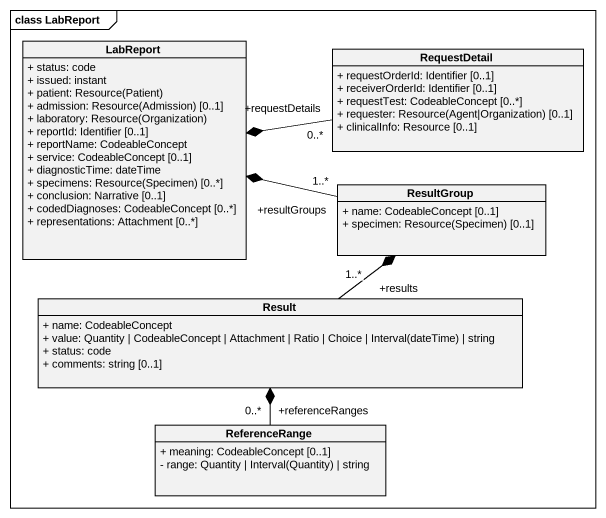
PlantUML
@startuml
mainframe class LabReport
hide circle
hide empty members
skinparam classAttributeIconSize 0
class LabReport {
  + status: code
  + issued: instant
  {field} + patient: Resource(Patient)
  {field} + admission: Resource(Admission) [0..1]
  {field} + laboratory: Resource(Organization)
  + reportId: Identifier [0..1]
  + reportName: CodeableConcept
  + service: CodeableConcept [0..1]
  + diagnosticTime: dateTime
  {field} + specimens: Resource(Specimen) [0..*]
  + conclusion: Narrative [0..1]
  + codedDiagnoses: CodeableConcept [0..*]
  + representations: Attachment [0..*]
}
class RequestDetail {
  + requestOrderId: Identifier [0..1]
  + receiverOrderId: Identifier [0..1]
  + requestTest: CodeableConcept [0..*]
  {field} + requester: Resource(Agent|Organization) [0..1]
  + clinicalInfo: Resource [0..1]
}
class ResultGroup {
  + name: CodeableConcept [0..1]
  {field} + specimen: Resource(Specimen) [0..1]
}
class Result {
  + name: CodeableConcept
  {field} + value: Quantity | CodeableConcept | Attachment | Ratio | Choice | Interval(dateTime) | string
  + status: code
  + comments: string [0..1]
}
class ReferenceRange {
  + meaning: CodeableConcept [0..1]
  {field} - range: Quantity | Interval(Quantity) | string
}
RequestDetail "+requestDetails\n0..*" -left-* LabReport
ResultGroup "+resultGroups\n1..*" -left-* LabReport
Result "+results\n1..*" -up-* ResultGroup
ReferenceRange "+referenceRanges\n0..*" -up-* Result
@enduml
